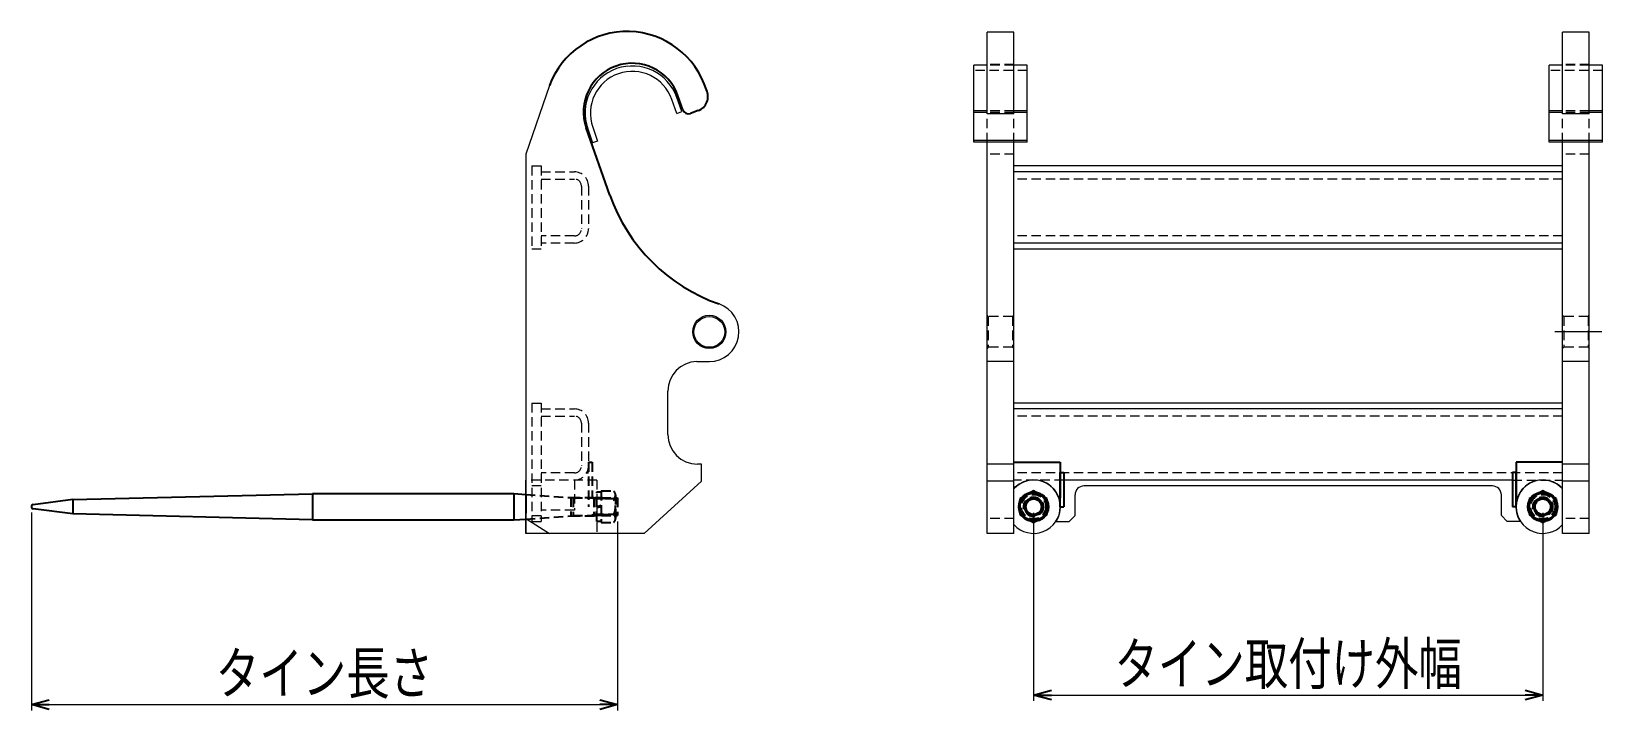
# Model space of a CAD drawing. Header units: millimetres. Extents: x -153 to 113, y -42 to 73.
import ezdxf

# ---------------------------------------------------------------- set-up
doc = ezdxf.new("R2010")
doc.units = ezdxf.units.MM
doc.header["$LTSCALE"] = 0.25
for name, pattern in [('CENTER', [50.8, 31.75, -6.35, 6.35, -6.35]), ('DASHED2', [9.525, 6.35, -3.175]), ('DIVIDE', [31.75, 12.7, -6.35, 0, -6.35, 0, -6.35])]:
    doc.linetypes.add(name, pattern=pattern)
doc.layers.add('Layer0016', color=7, linetype='Continuous')
doc.styles.add('dcStyle0', font='txt.shx', dxfattribs={"width": 0.833333, "bigfont": 'bigfont'})
doc.dimstyles.new('dc_Rotated', dxfattribs={"dimtxt": 8, "dimasz": 3.000002, "dimexe": 1, "dimexo": 1, "dimgap": 1, "dimtad": 3, "dimdsep": 46, "dimtxsty": 'dcStyle0', "dimblk1": 'OPEN30', "dimblk2": 'OPEN30', "dimsah": 1, "dimcen": 0.09, "dimclrd": 7, "dimclre": 7, "dimclrt": 7, "dimadec": 0, "dimazin": 2, "dimtfac": 1, "dimtdec": 4, "dimtmove": 0, "dimatfit": 3, "dimfxl": 1, "dimarcsym": 1})

# ---------------------------------------------------------------- blocks, each defined once
blk = doc.blocks.new('DC_GROUP_ＤＸＦ１２-１_2')
at = {"layer": 'Layer0016', "color": 4, "linetype": 'DASHED2', "lineweight": 25}
for p, q in [((-57.04, -9.75), (-57.04, -4.76)), ((-57.04, -4.76), (-56.29, -4.76)), ((-56.29, -4.6), (-54.15, -4.6)), ((-56.29, -4.6), (-56.29, -9.91)), ((-53.89, -5.27), (-53.89, -9.25)), ((-56.29, -7.06), (-57.04, -7.26)), ((-56.29, -7.26), (-57.04, -7.46)), ((-54.15, -5.93), (-56.29, -5.93)), ((-56.29, -9.75), (-57.04, -9.75)), ((-56.29, -8.59), (-54.15, -8.59)), ((-56.29, -9.91), (-54.15, -9.91))]:
    blk.add_line(p, q, dxfattribs=at)
for centre, radius, start, end in [((-54.86, -5.27), 0.969, 316.7574, 43.2426), ((-57.37, -7.26), 3.48, 337.5809, 22.4191), ((-54.86, -9.25), 0.969, 316.7574, 43.2426)]:
    blk.add_arc(centre, radius, start, end, dxfattribs=at)
blk = doc.blocks.new('DC_GROUP_ＤＸＦ１２-１_1')
at = {"layer": 'Layer0016', "color": 2, "linetype": 'Continuous', "lineweight": 25}
for p, q in [((-145.54, -6.06), (-105.04, -5.06)), ((-105.04, -5.03), (-71.04, -5.03)), ((-105.04, -5.03), (-105.04, -9.48)), ((-71.04, -5.03), (-71.04, -9.48)), ((-71.04, -5.03), (-69.04, -5.18)), ((-145.54, -6.06), (-152.24, -6.91)), ((-145.54, -8.46), (-152.24, -7.6)), ((-145.54, -6.06), (-145.54, -8.46)), ((-105.04, -9.46), (-145.54, -8.46)), ((-105.04, -9.48), (-71.04, -9.48)), ((-71.04, -9.48), (-69.04, -9.34))]:
    blk.add_line(p, q, dxfattribs=at)
at = {"layer": 'Layer0016', "color": 4, "linetype": 'DASHED2', "lineweight": 25}
for p, q in [((-69.04, -5.18), (-61.04, -5.76)), ((-61.04, -5.76), (-61.04, -8.76)), ((-61.04, -5.76), (-53.54, -5.76)), ((-57.54, -5.95), (-57.87, -5.76)), ((-57.54, -5.76), (-57.54, -8.76)), ((-53.54, -5.95), (-57.54, -5.95)), ((-56.09, -5.76), (-57.34, -5.76)), ((-53.54, -5.76), (-53.54, -8.76)), ((-69.04, -9.34), (-61.04, -8.76)), ((-61.04, -8.76), (-53.54, -8.76)), ((-57.54, -8.57), (-57.87, -8.76)), ((-53.54, -8.57), (-57.54, -8.57)), ((-56.09, -8.76), (-57.34, -8.76))]:
    blk.add_line(p, q, dxfattribs=at)
at = {"layer": 'Layer0016', "color": 4, "linetype": 'DIVIDE', "lineweight": 25}
blk.add_line((-69.04, -5.18), (-69.04, -9.34), dxfattribs=at)
at = {"layer": 'Layer0016', "color": 2, "linetype": 'Continuous', "lineweight": 25}
blk.add_arc((-152.19, -7.25), 0.35, 97.221, 262.7009, dxfattribs=at)
at = {"layer": 'Layer0016', "linetype": 'Continuous'}
blk.add_blockref('DC_GROUP_ＤＸＦ１２-１_2', (0, 0), dxfattribs=at)
blk = doc.blocks.new('DC_GROUP_ＤＸＦ１２-１_3')
at = {"layer": 'Layer0016', "color": 2, "linetype": 'Continuous', "lineweight": 25}
for p, q in [((16.73, -4.6), (14.43, -5.93)), ((19.03, -5.93), (16.73, -4.6)), ((14.43, -5.93), (14.43, -8.59)), ((19.03, -8.59), (19.03, -5.93)), ((14.43, -8.59), (16.73, -9.91)), ((16.73, -9.91), (19.03, -8.59))]:
    blk.add_line(p, q, dxfattribs=at)
for radius in [2.5, 2.3, 1.5, 1.31]:
    blk.add_circle((16.73, -7.26), radius, dxfattribs=at)
blk = doc.blocks.new('DC_GROUP_ＤＸＦ１２-１_4')
at = {"layer": 'Layer0016', "color": 2, "linetype": 'Continuous', "lineweight": 25}
for p, q in [((102.73, -4.6), (100.43, -5.93)), ((105.03, -5.93), (102.73, -4.6)), ((100.43, -5.93), (100.43, -8.59)), ((105.03, -8.59), (105.03, -5.93)), ((100.43, -8.59), (102.73, -9.91)), ((102.73, -9.91), (105.03, -8.59))]:
    blk.add_line(p, q, dxfattribs=at)
for radius in [2.5, 2.3, 1.5, 1.31]:
    blk.add_circle((102.73, -7.26), radius, dxfattribs=at)
blk = doc.blocks.new('_Open30')
at = {"color": 0, "linetype": 'ByBlock', "lineweight": -2}
for p, q in [((-1, 0.267949), (0, 0)), ((0, 0), (-1, -0.267949)), ((0, 0), (-1, 0))]:
    blk.add_line(p, q, dxfattribs=at)
blk = doc.blocks.new('*D5')
at = {"layer": 'Layer0016', "color": 7, "linetype": 'Continuous', "lineweight": 13}
for p, q in [((-152.54, -8.25), (-152.54, -41.65)), ((-53.54, -9.76), (-53.54, -41.65)), ((-152.54, -40.65), (-53.54, -40.65))]:
    blk.add_line(p, q, dxfattribs=at)
at = {"layer": 'Layer0016', "color": 7, "xscale": 3.000002807615286, "yscale": 2.999989368223643}
for p, rotation in [((-152.54, -40.65), 180), ((-53.54, -40.65), 360)]:
    blk.add_blockref('_Open30', p, dxfattribs=dict(at, rotation=rotation))
at = {"layer": 'Layer0016', "color": 7, "insert": (-103.04, -39.65), "char_height": 8, "attachment_point": 8, "style": 'dcStyle0'}
blk.add_mtext('\\T1.00;タイン長さ', dxfattribs=at)
blk = doc.blocks.new('*D6')
at = {"layer": 'Layer0016', "color": 7, "linetype": 'Continuous', "lineweight": 13}
for p, q in [((16.73, -8.26), (16.73, -40.04)), ((102.73, -8.26), (102.73, -40.04)), ((16.73, -39.04), (102.73, -39.04))]:
    blk.add_line(p, q, dxfattribs=at)
at = {"layer": 'Layer0016', "color": 7, "xscale": 3.000002807615286, "yscale": 2.999989368223643}
for p, rotation in [((16.73, -39.04), 180), ((102.73, -39.04), 360)]:
    blk.add_blockref('_Open30', p, dxfattribs=dict(at, rotation=rotation))
at = {"layer": 'Layer0016', "color": 7, "insert": (59.73, -38.04), "char_height": 8, "attachment_point": 8, "style": 'dcStyle0'}
blk.add_mtext('\\T1.00;タイン取付け外幅', dxfattribs=at)

msp = doc.modelspace()

# ---------------------------------------------------------------- linework, layer by layer
at = {"layer": 'Layer0016', "color": 2, "linetype": 'Continuous', "lineweight": 18}
for p, q in [((8.882, 59.022), (8.882, 72.823)), ((13.382, 72.823), (8.882, 72.823)), ((13.382, 59.022), (13.382, 72.823)), ((110.582, 72.823), (106.082, 72.823)), ((106.082, 59.022), (106.082, 72.823)), ((110.582, 59.022), (110.582, 72.823)), ((6.632, 54.255), (6.632, 67.243)), ((8.882, 67.243), (6.632, 67.243)), ((15.632, 67.243), (13.382, 67.243)), ((15.632, 54.255), (15.632, 67.243)), ((106.082, 67.243), (103.832, 67.243)), ((103.832, 54.255), (103.832, 67.243)), ((112.832, 67.243), (110.582, 67.243)), ((112.832, 54.255), (112.832, 67.243)), ((-65.045, 63.805), (-69.041, 52.242)), ((-43.543, 59.123), (-44.372, 61.482)), ((-42.694, 59.422), (-43.523, 61.78)), ((-43.543, 59.123), (-42.694, 59.422)), ((8.882, 59.556), (6.632, 59.556)), ((8.882, 59.257), (6.632, 59.257)), ((13.382, 59.022), (8.882, 59.022)), ((15.632, 59.556), (13.382, 59.556)), ((15.632, 59.257), (13.382, 59.257)), ((106.082, 59.556), (103.832, 59.556)), ((106.082, 59.257), (103.832, 59.257)), ((110.582, 59.022), (106.082, 59.022)), ((112.832, 59.556), (110.582, 59.556)), ((112.832, 59.257), (110.582, 59.257)), ((-58.58, 56.49), (-57.752, 54.131)), ((-57.731, 56.788), (-56.902, 54.429)), ((-56.902, 54.429), (-57.752, 54.131)), ((15.632, 54.554), (6.632, 54.554)), ((15.632, 54.255), (6.632, 54.255)), ((8.882, 17.242), (8.882, 54.255)), ((13.382, 17.242), (13.382, 54.255)), ((112.832, 54.554), (103.832, 54.554)), ((112.832, 54.255), (103.832, 54.255)), ((106.082, 17.242), (106.082, 54.255)), ((110.582, 17.242), (110.582, 54.255)), ((-69.041, 52.242), (-69.041, -9.258)), ((106.082, 50.242), (13.382, 50.242)), ((106.082, 49.242), (13.382, 49.242)), ((106.082, 37.242), (13.382, 37.242)), ((13.382, 36.242), (106.082, 36.242)), ((-40.164, 17.24), (-38.038, 17.242)), ((13.382, 17.242), (8.882, 17.242)), ((8.882, -11.758), (8.882, 17.24)), ((13.382, -11.758), (13.382, 17.24)), ((110.582, 17.242), (106.082, 17.242)), ((106.082, -11.758), (106.082, 17.24)), ((110.582, -11.758), (110.582, 17.24)), ((-45.041, 4.942), (-45.041, 12.242)), ((106.082, 10.242), (13.382, 10.242)), ((106.082, 9.242), (13.382, 9.242)), ((-39.341, -0.058), (-40.041, -0.058)), ((-39.341, -2.958), (-39.341, -0.058)), ((13.382, -0.058), (8.882, -0.058)), ((110.582, -0.058), (106.082, -0.058)), ((-69.041, -11.758), (-69.041, -2.758)), ((-69.041, -2.758), (-69.041, -11.758)), ((-49.041, -11.758), (-39.341, -2.958)), ((13.382, -2.958), (8.882, -2.958)), ((97.632, -2.758), (21.832, -2.758)), ((23.732, -8.758), (23.732, -5.258)), ((94.232, -3.758), (25.232, -3.758)), ((95.732, -8.758), (95.732, -5.258)), ((110.582, -2.958), (106.082, -2.958)), ((-69.041, -9.258), (-65.041, -11.758)), ((20.534, -9.758), (22.732, -9.758)), ((22.732, -9.758), (23.732, -8.758)), ((96.732, -9.758), (95.732, -8.758)), ((98.931, -9.758), (96.732, -9.758)), ((-49.041, -11.758), (-69.041, -11.758)), ((-57.041, -11.758), (-69.041, -11.758)), ((13.382, -11.758), (8.882, -11.758)), ((110.582, -11.758), (106.082, -11.758))]:
    msp.add_line(p, q, dxfattribs=at)
at = {"layer": 'Layer0016', "color": 4, "linetype": 'DASHED2', "lineweight": 18}
for p, q in [((13.382, 67.363), (8.882, 67.363)), ((13.382, 67.243), (8.882, 67.243)), ((110.582, 67.363), (106.082, 67.363)), ((110.582, 67.243), (106.082, 67.243)), ((15.632, 66.343), (6.632, 66.343)), ((112.832, 66.343), (103.832, 66.343)), ((13.382, 59.556), (8.882, 59.556)), ((13.382, 59.257), (8.882, 59.257)), ((8.882, 54.255), (8.882, 59.022)), ((13.382, 54.255), (13.382, 59.022)), ((110.582, 59.556), (106.082, 59.556)), ((110.582, 59.257), (106.082, 59.257)), ((106.082, 54.255), (106.082, 59.022)), ((110.582, 54.255), (110.582, 59.022)), ((13.382, 52.242), (8.882, 52.242)), ((110.582, 52.242), (106.082, 52.242)), ((-68.041, 50.242), (-68.041, 36.242)), ((-68.041, 50.242), (-66.441, 50.242)), ((-66.441, 50.242), (-66.441, 36.242)), ((-66.441, 49.242), (-60.841, 49.242)), ((-66.441, 48.042), (-60.841, 48.042)), ((106.082, 48.042), (13.382, 48.042)), ((-59.641, 46.842), (-59.641, 39.642)), ((-58.441, 46.842), (-58.441, 39.642)), ((-60.841, 38.442), (-66.441, 38.442)), ((-60.841, 37.242), (-66.441, 37.242)), ((106.082, 38.442), (13.382, 38.442)), ((-68.041, 36.242), (-66.441, 36.242)), ((9.082, 24.842), (8.882, 25.042)), ((9.082, 24.842), (9.082, 19.642)), ((13.182, 24.842), (9.082, 24.842)), ((13.182, 24.842), (13.382, 25.042)), ((13.182, 24.842), (13.182, 19.642)), ((106.282, 24.842), (106.082, 25.042)), ((110.382, 24.842), (106.282, 24.842)), ((106.282, 24.842), (106.282, 19.642)), ((110.382, 24.842), (110.582, 25.042)), ((110.382, 24.842), (110.382, 19.642)), ((9.082, 19.642), (8.882, 19.442)), ((13.182, 19.642), (9.082, 19.642)), ((13.182, 19.642), (13.382, 19.442)), ((106.282, 19.642), (106.082, 19.442)), ((110.382, 19.642), (106.282, 19.642)), ((110.382, 19.642), (110.582, 19.442)), ((8.882, 17.24), (8.882, 17.242)), ((13.382, 17.24), (13.382, 17.242)), ((106.082, 17.24), (106.082, 17.242)), ((110.582, 17.24), (110.582, 17.242)), ((-68.041, 10.242), (-66.441, 10.242)), ((-68.041, 10.242), (-68.041, -9.758)), ((-66.441, 10.242), (-66.441, -9.758)), ((-66.441, 9.242), (-60.841, 9.242)), ((-66.441, 8.042), (-60.841, 8.042)), ((106.082, 8.042), (13.382, 8.042)), ((-59.641, 6.842), (-59.641, -0.358)), ((-58.441, 6.842), (-58.441, -0.358)), ((-60.841, -1.558), (-66.441, -1.558)), ((106.082, -1.558), (13.382, -1.558)), ((-57.041, -2.758), (-69.041, -2.758)), ((-68.041, -2.708), (-66.441, -2.708)), ((-66.441, -3.758), (-68.041, -3.758)), ((-60.841, -2.758), (-60.841, -7.858)), ((-57.041, -2.758), (-57.041, -11.758)), ((21.832, -2.758), (13.382, -2.758)), ((97.632, -2.758), (106.082, -2.758)), ((-60.841, -7.858), (-66.441, -7.858)), ((-57.041, -5.608), (-57.141, -5.708)), ((-68.041, -8.758), (-66.441, -8.758)), ((-68.041, -9.758), (-66.441, -9.758)), ((-57.041, -8.908), (-57.141, -8.808)), ((13.382, -9.258), (8.882, -9.258)), ((110.582, -9.258), (106.082, -9.258))]:
    msp.add_line(p, q, dxfattribs=at)
at = {"layer": 'Layer0016', "color": 2, "linetype": 'Continuous', "lineweight": 25}
for p, q in [((-42.52, 59.727), (-43.349, 62.085)), ((-39.924, 59.579), (-41.245, 59.115)), ((-54.836, 45.331), (-58.829, 56.67)), ((13.382, 0.242), (21.232, 0.242)), ((21.232, 0.242), (21.232, -5.758)), ((106.082, 0.242), (98.232, 0.242)), ((98.232, 0.242), (98.232, -5.758)), ((21.232, -7.258), (21.232, -1.458)), ((21.232, -1.458), (21.832, -1.458)), ((21.832, -1.458), (21.832, -7.258)), ((98.232, -1.458), (97.632, -1.458)), ((97.632, -1.458), (97.632, -7.258)), ((98.232, -7.258), (98.232, -1.458)), ((13.382, -3.958), (13.6, -3.958)), ((21.232, -5.758), (21.028, -5.758)), ((21.232, -7.258), (21.832, -7.258)), ((98.232, -7.258), (97.632, -7.258)), ((98.232, -5.758), (98.437, -5.758))]:
    msp.add_line(p, q, dxfattribs=at)
at = {"layer": 'Layer0016', "color": 4, "linetype": 'CENTER', "lineweight": 13}
msp.add_line((112.726, 22.242), (103.795, 22.242), dxfattribs=at)
at = {"layer": 'Layer0016', "color": 4, "linetype": 'DASHED2', "lineweight": 25}
for p, q in [((-58.441, 0.242), (-57.841, 0.242)), ((-58.441, 0.242), (-58.441, -7.258)), ((-57.841, 0.242), (-57.841, -5.758)), ((-58.708, -1.458), (-58.441, -1.458)), ((-69.041, -5.177), (-61.441, -5.708)), ((-61.441, -5.708), (-57.141, -5.708)), ((-61.441, -5.708), (-61.441, -8.808)), ((-58.441, -5.758), (-57.841, -5.758)), ((-57.141, -5.708), (-57.141, -8.808)), ((-69.041, -9.34), (-61.441, -8.808)), ((-61.441, -8.808), (-57.141, -8.808))]:
    msp.add_line(p, q, dxfattribs=at)
at = {"layer": 'Layer0016', "color": 2, "linetype": 'Continuous', "lineweight": 18}
for radius in [2.8, 2.6]:
    msp.add_circle((-38.041, 22.242), radius, dxfattribs=at)
at = {"layer": 'Layer0016', "color": 4, "linetype": 'DASHED2', "lineweight": 25}
for centre, radius in [((16.732, -7.258), 2.08), ((102.732, -7.258), 2.08), ((16.732, -7.258), 1.65), ((16.732, -7.258), 1.55), ((102.732, -7.258), 1.65), ((102.732, -7.258), 1.55)]:
    msp.add_circle(centre, radius, dxfattribs=at)
at = {"layer": 'Layer0016', "color": 2, "linetype": 'Continuous', "lineweight": 25}
for centre, radius, start, end in [((-51.916, 58.942), 14, 17.15772, 159.67748), ((-51.085, 59.367), 8.2, 19.35895, 199.20185), ((-40.765, 61.933), 2.5, 289.64478, 27.11298), ((-41.577, 60.058), 1, 199.35895, 289.35895), ((-26.54, 55.298), 30, 199.4, 250.81586)]:
    msp.add_arc(centre, radius, start, end, dxfattribs=at)
at = {"layer": 'Layer0016', "color": 2, "linetype": 'Continuous', "lineweight": 18}
for centre, radius, start, end in [((-51.051, 59.135), 7.98, 19.35896, 199.35896), ((-51.051, 59.135), 7.08, 19.35896, 199.35896), ((-38.041, 22.242), 5, 270.04101, 70.81586), ((-40.041, 12.242), 5, 91.41324, 180), ((-40.041, 4.942), 5, 180, 270), ((16.732, -7.258), 4.5, 221.8886, 138.1114), ((16.732, -7.258), 4.55, 326.67067, 133.50829), ((25.232, -5.258), 1.5, 90, 180), ((94.232, -5.258), 1.5, 0, 90), ((102.732, -7.258), 4.55, 46.49171, 213.32933), ((102.732, -7.258), 4.5, 41.8886, 318.1114)]:
    msp.add_arc(centre, radius, start, end, dxfattribs=at)
at = {"layer": 'Layer0016', "color": 4, "linetype": 'DASHED2', "lineweight": 18}
for centre, radius, start, end in [((-60.841, 46.842), 2.4, 0, 90), ((-60.841, 46.842), 1.2, 0, 90), ((-60.841, 39.642), 2.4, 270, 0), ((-60.841, 39.642), 1.2, 270, 0), ((-60.841, 6.842), 2.4, 0, 90), ((-60.841, 6.842), 1.2, 0, 90), ((-60.841, -0.358), 2.4, 270, 0), ((-60.841, -0.358), 1.2, 270, 0)]:
    msp.add_arc(centre, radius, start, end, dxfattribs=at)

# ---------------------------------------------------------------- block references
at = {"layer": 'Layer0016', "linetype": 'Continuous'}
for name in ['DC_GROUP_ＤＸＦ１２-１_1', 'DC_GROUP_ＤＸＦ１２-１_3', 'DC_GROUP_ＤＸＦ１２-１_4']:
    msp.add_blockref(name, (0, 0), dxfattribs=at)

# ---------------------------------------------------------------- dimensions: what is measured, and where the dimension line sits
at = {"layer": 'Layer0016', "linetype": 'Continuous', "lineweight": 13}
for base, p1, p2, text, picture, middle in [((-53.541, -40.651), (-152.541, -7.254), (-53.541, -8.758), 'タイン長さ', '*D5', (-103.041, -40.651)), ((102.732, -39.037), (16.732, -7.258), (102.732, -7.258), 'タイン取付け外幅', '*D6', (59.732, -39.037))]:
    dim = msp.add_linear_dim(base=base, p1=p1, p2=p2, text=text, dimstyle='dc_Rotated', override={"dimtxt": 8, "dimasz": 3.000002, "dimexe": 1, "dimexo": 1, "dimgap": 1, "dimtad": 3, "dimtih": 0, "dimtoh": 0, "dimdec": 2, "dimlfac": 1, "dimzin": 8, "dimtxsty": 'dcStyle0', "dimblk1": 'Open30', "dimblk2": 'Open30', "dimsah": 1, "dimclrd": 7, "dimclre": 7, "dimclrt": 7, "dimazin": 2, "dimtofl": 1, "dimtolj": 0, "dimtzin": 8, "dimarcsym": 1}, dxfattribs=at)
    dim.commit()
    dim.dimension.update_dxf_attribs({"geometry": picture, "text_midpoint": middle, "dimtype": 160})

doc.saveas('drawing.dxf')
